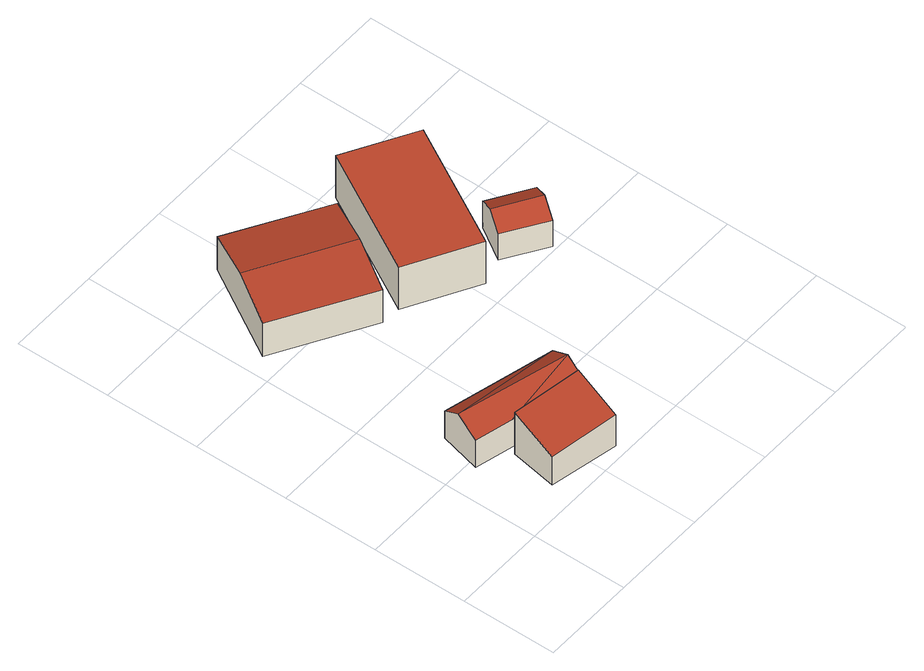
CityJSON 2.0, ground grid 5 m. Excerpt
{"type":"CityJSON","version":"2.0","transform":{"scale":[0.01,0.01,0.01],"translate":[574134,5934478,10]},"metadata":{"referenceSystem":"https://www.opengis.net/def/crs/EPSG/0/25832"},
"CityObjects":{
"building1":{"type":"Building","attributes":{"Grundfläche 2D":"9.175249","Grundhöhe NN":"10.942"},"geometry":[{"type":"Solid","lod":"3","boundaries":[[[[0,1,2,3]],[[4,5,3,2]],[[5,6,0,3]],[[6,7,1,0]],[[7,4,2,1]],[[7,6,5,4]]]],"semantics":{"surfaces":[{"type":"RoofSurface"},{"type":"WallSurface"},{"type":"GroundSurface"}],"values":[[0,1,1,1,1,2]]}}]},
"building2":{"type":"Building","attributes":{"Grundfläche 2D":"13.542545","Grundhöhe NN":"11.133"},"geometry":[{"type":"Solid","lod":"3","boundaries":[[[[8,9,10]],[[11,9,8]],[[12,11,8,13]],[[11,12,14]],[[10,9,15,16]],[[13,8,10,16,17]],[[14,12,13,17,18]],[[15,9,11,14,18]],[[16,15,18,17]]]],"semantics":{"surfaces":[{"type":"RoofSurface"},{"type":"WallSurface"},{"type":"GroundSurface"}],"values":[[0,0,0,0,1,1,1,1,2]]}}]},
"building3":{"type":"Building","attributes":{"Grundfläche 2D":"31.596614","Grundhöhe NN":"11.212"},"geometry":[{"type":"Solid","lod":"3","boundaries":[[[[19,20,21,22]],[[23,19,22,24]],[[24,22,21,25,26]],[[23,24,26,27]],[[20,19,23,27,28]],[[21,20,28,25]],[[26,25,28,27]]]],"semantics":{"surfaces":[{"type":"RoofSurface"},{"type":"WallSurface"},{"type":"GroundSurface"}],"values":[[0,0,1,1,1,1,2]]}}]},
"building4":{"type":"Building","attributes":{"Grundfläche 2D":"30.213876","Grundhöhe NN":"11.191"},"geometry":[{"type":"Solid","lod":"3","boundaries":[[[[29,30,31,32]],[[33,34,32,31]],[[34,35,29,32]],[[35,36,30,29]],[[36,33,31,30]],[[36,35,34,33]]]],"semantics":{"surfaces":[{"type":"RoofSurface"},{"type":"WallSurface"},{"type":"GroundSurface"}],"values":[[0,1,1,1,1,2]]}}]},
"building5":{"type":"Building","attributes":{"Grundfläche 2D":"5.301199","Grundhöhe NN":"11.292"},"geometry":[{"type":"Solid","lod":"3","boundaries":[[[[37,38,39,40]],[[41,37,40,42]],[[42,40,39,43,44]],[[41,42,44,45]],[[38,37,41,45,46]],[[39,38,46,43]],[[44,43,46,45]]]],"semantics":{"surfaces":[{"type":"RoofSurface"},{"type":"WallSurface"},{"type":"GroundSurface"}],"values":[[0,0,1,1,1,1,2]]}}]}
},
"vertices":[
[290,130,275],[649,57,295],[694,303,382],[335,376,362],[694,303,94],[335,376,94],[290,130,94],[649,57,94],
[182,573,350],[787,520,285],[206,667,285],[761,416,350],[341,400,288],[150,448,288],[731,301,288],[787,520,113],[206,667,113],[150,448,113],[731,301,113],
[718,1548,382],[861,1788,332],[376,2077,332],[230,1832,382],[575,1307,332],[89,1596,332],[376,2077,121],[89,1596,121],[575,1307,121],[861,1788,121],
[1043,1098,389],[1401,1733,389],[1040,1937,391],[682,1301,391],[1040,1937,119],[682,1301,119],[1043,1098,119],[1401,1733,119],
[1452,1092,352],[1506,1179,297],[1293,1314,297],[1237,1226,352],[1394,1001,297],[1181,1136,297],[1293,1314,129],[1181,1136,129],[1394,1001,129],[1506,1179,129]
]}
